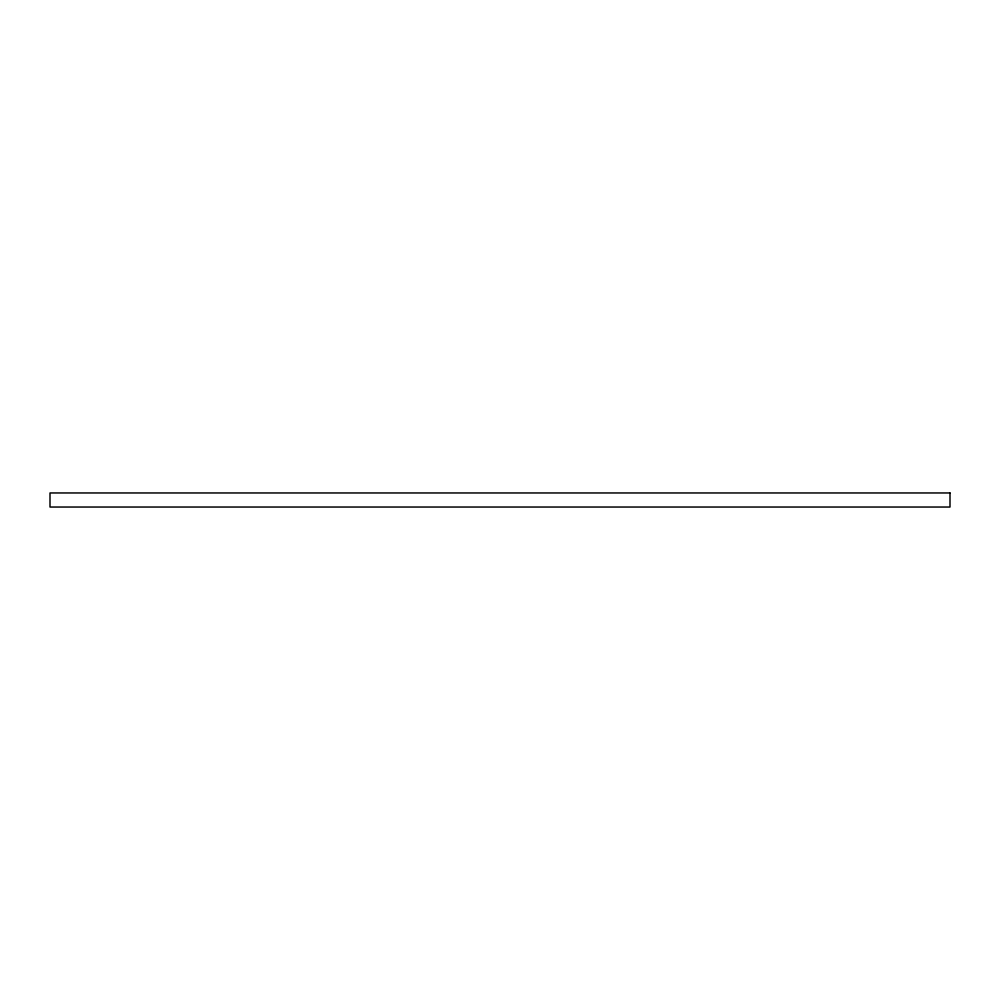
<?xml version="1.0" encoding="UTF-8"?>
<svg xmlns="http://www.w3.org/2000/svg" width="1000" height="1000" viewBox="0 0 1000 1000"><rect width="100%" height="100%" fill="white"/><g stroke="black" fill="none" stroke-linecap="round" stroke-linejoin="round"><path stroke-width="1.5" d="M950 492.962L50 492.962L50 507.038L950 507.038L950 492.962"/></g></svg>
